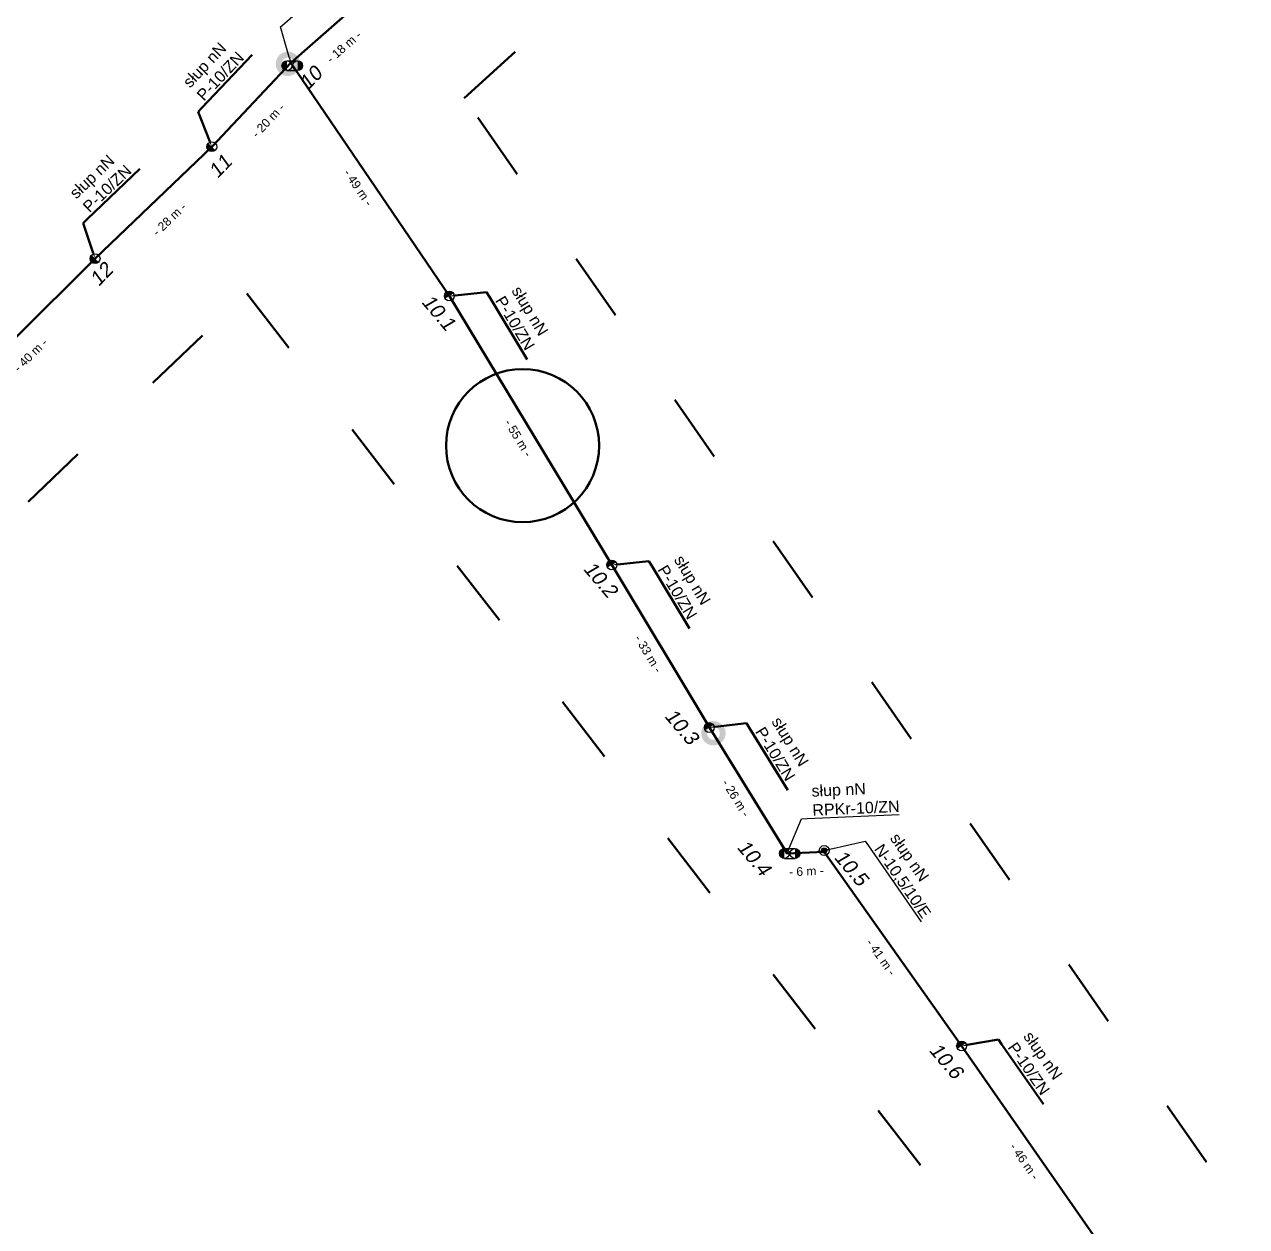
# Model space of a CAD drawing. Header units: metres. Extents: x 7547313 to 7555771, y 5771206 to 5789306.
# Drawn here: x 7550001 to 7550214.1, y 5784837.2 to 5785046.7 of the extents above; entities that cross this region are included whole.
import ezdxf
from ezdxf import colors
from ezdxf.entities.mleader import LeaderData, LeaderLine
from ezdxf.math import Vec2, Vec3

# ---------------------------------------------------------------- set-up
doc = ezdxf.new("R2010")
doc.units = ezdxf.units.M
doc.linetypes.add('GCAD_ISO03W100', pattern=[30, 12, -18])
for name, color, linetype, lineweight in [('!TELE', 30, 'SCARPLINE1A', 50), ('!trafo_05-1069', 6, 'GCAD_ISO03W100', 50), ('_numery', 7, 'Continuous', 40), ('_PRZEWIESZENIA', 6, 'Continuous', 50)]:
    doc.layers.add(name, color=color, linetype=linetype, lineweight=lineweight)
for name, color, linetype in [('!wymiary', 7, 'Continuous'), ('_MM mufy', 3, 'Continuous'), ('_MM opisy', 7, 'Continuous'), ('_MM slupy', 5, 'Continuous')]:
    doc.layers.add(name, color=color, linetype=linetype)
doc.styles.get("Standard").update_dxf_attribs({"font": 'arial.ttf'})
doc.linetypes.add('SCARPLINE1A', pattern='A,2,[150,AAA.SHX,S=1,R=0,X=0,Y=0],1e-11', length=2)
doc.dimstyles.new('opis linie', dxfattribs={"dimtxt": 1.5, "dimasz": 0.18, "dimexe": 0.18, "dimexo": 0.0625, "dimgap": 2.5, "dimtad": 4, "dimdec": 0, "dimzin": 0, "dimdsep": 46, "dimtxsty": 'Standard', "dimcen": 0.09, "dimse1": 1, "dimse2": 1, "dimsd1": 1, "dimsd2": 1, "dimclrt": 256, "dimadec": 0, "dimazin": 0, "dimtfac": 1, "dimtdec": 0, "dimtofl": 0, "dimtmove": 0, "dimatfit": 3, "dimfxl": 1, "dimtfill": 1, "dimtolj": 1, "dimtzin": 0, "dimarcsym": 0})

# ---------------------------------------------------------------- blocks, each defined once
blk = doc.blocks.new('*D180')
at = {"layer": 'Defpoints', "color": 0}
for p in [(7550164.38, 5784868.71), (7550165, 5784869.14), (7550190.4, 5784831.37)]:
    blk.add_point(p, dxfattribs=at)
at = {"layer": '!wymiary', "insert": (7550175.33, 5784848.6), "char_height": 1.5, "attachment_point": 5, "rotation": 304.8703, "bg_fill": 3, "box_fill_scale": 1.1, "bg_fill_color": 9, "bg_fill_true_color": 13158600, "bg_fill_transparency": 0}
blk.add_mtext('\\A1;- 46 m -', dxfattribs=at)
blk = doc.blocks.new('*D181')
at = {"layer": 'Defpoints', "color": 0}
for p in [(7550140.41, 5784902.56), (7550141.02, 5784902.99), (7550164.38, 5784868.71)]:
    blk.add_point(p, dxfattribs=at)
at = {"layer": '!wymiary', "insert": (7550150.35, 5784884.19), "char_height": 1.5, "attachment_point": 5, "rotation": 305.3032, "bg_fill": 3, "box_fill_scale": 1.1, "bg_fill_color": 9, "bg_fill_true_color": 13158600, "bg_fill_transparency": 0}
blk.add_mtext('\\A1;- 41 m -', dxfattribs=at)
blk = doc.blocks.new('*D182')
at = {"layer": 'Defpoints', "color": 0}
for p in [(7550133.96, 5784902.27), (7550133.96, 5784902.27), (7550140.41, 5784902.56)]:
    blk.add_point(p, dxfattribs=at)
at = {"layer": '!wymiary', "insert": (7550137.33, 5784899.15), "char_height": 1.5, "attachment_point": 5, "rotation": 2.6018, "bg_fill": 3, "box_fill_scale": 1.1, "bg_fill_color": 9, "bg_fill_true_color": 13158600, "bg_fill_transparency": 0}
blk.add_mtext('\\A1;- 6 m -', dxfattribs=at)
blk = doc.blocks.new('*D183')
at = {"layer": 'Defpoints', "color": 0}
for p in [(7550120.42, 5784924.2), (7550121.06, 5784924.59), (7550133.96, 5784902.27)]:
    blk.add_point(p, dxfattribs=at)
at = {"layer": '!wymiary', "insert": (7550125.05, 5784911.91), "char_height": 1.5, "attachment_point": 5, "rotation": 301.6905, "bg_fill": 3, "box_fill_scale": 1.1, "bg_fill_color": 9, "bg_fill_true_color": 13158600, "bg_fill_transparency": 0}
blk.add_mtext('\\A1;- 26 m -', dxfattribs=at)
blk = doc.blocks.new('*D184')
at = {"layer": 'Defpoints', "color": 0}
for p in [(7550103.42, 5784952.53), (7550104.07, 5784952.92), (7550120.42, 5784924.2)]:
    blk.add_point(p, dxfattribs=at)
at = {"layer": '!wymiary', "insert": (7550109.77, 5784937.07), "char_height": 1.5, "attachment_point": 5, "rotation": 300.9605, "bg_fill": 3, "box_fill_scale": 1.1, "bg_fill_color": 9, "bg_fill_true_color": 13158600, "bg_fill_transparency": 0}
blk.add_mtext('\\A1;- 33 m -', dxfattribs=at)
blk = doc.blocks.new('*D185')
at = {"layer": 'Defpoints', "color": 0}
for p in [(7550075.1, 5784999.39), (7550075.74, 5784999.77), (7550103.42, 5784952.53)]:
    blk.add_point(p, dxfattribs=at)
at = {"layer": '!wymiary', "insert": (7550087.11, 5784974.66), "char_height": 1.5, "attachment_point": 5, "rotation": 301.1518, "bg_fill": 3, "box_fill_scale": 1.1, "bg_fill_color": 9, "bg_fill_true_color": 13158600, "bg_fill_transparency": 0}
blk.add_mtext('\\A1;- 55 m -', dxfattribs=at)
blk = doc.blocks.new('*D186')
at = {"layer": 'Defpoints', "color": 0}
for p in [(7550047.49, 5785040.05), (7550048.11, 5785040.47), (7550075.1, 5784999.39)]:
    blk.add_point(p, dxfattribs=at)
at = {"layer": '!wymiary', "insert": (7550059.22, 5785018.3), "char_height": 1.5, "attachment_point": 5, "rotation": 304.1764, "bg_fill": 3, "box_fill_scale": 1.1, "bg_fill_color": 9, "bg_fill_true_color": 13158600, "bg_fill_transparency": 0}
blk.add_mtext('\\A1;- 49 m -', dxfattribs=at)
blk = doc.blocks.new('*D195')
at = {"layer": 'Defpoints', "color": 0}
for p in [(7550013.36, 5785005.92), (7550013.88, 5785005.38), (7549985.22, 5784978.02)]:
    blk.add_point(p, dxfattribs=at)
at = {"layer": '!wymiary', "insert": (7550002.11, 5784989.11), "char_height": 1.5, "attachment_point": 5, "rotation": 44.7505, "bg_fill": 3, "box_fill_scale": 1.1, "bg_fill_color": 9, "bg_fill_true_color": 13158600, "bg_fill_transparency": 0}
blk.add_mtext('\\A1;- 40 m -', dxfattribs=at)
blk = doc.blocks.new('*D196')
at = {"layer": 'Defpoints', "color": 0}
for p in [(7550033.7, 5785025.42), (7550034.22, 5785024.88), (7550013.36, 5785005.92)]:
    blk.add_point(p, dxfattribs=at)
at = {"layer": '!wymiary', "insert": (7550026.31, 5785012.77), "char_height": 1.5, "attachment_point": 5, "rotation": 43.7984, "bg_fill": 3, "box_fill_scale": 1.1, "bg_fill_color": 9, "bg_fill_true_color": 13158600, "bg_fill_transparency": 0}
blk.add_mtext('\\A1;- 28 m -', dxfattribs=at)
blk = doc.blocks.new('*D197')
at = {"layer": 'Defpoints', "color": 0}
for p in [(7550047.49, 5785040.05), (7550048.04, 5785039.53), (7550033.7, 5785025.42)]:
    blk.add_point(p, dxfattribs=at)
at = {"layer": '!wymiary', "insert": (7550043.52, 5785029.98), "char_height": 1.5, "attachment_point": 5, "rotation": 46.6712, "bg_fill": 3, "box_fill_scale": 1.1, "bg_fill_color": 9, "bg_fill_true_color": 13158600, "bg_fill_transparency": 0}
blk.add_mtext('\\A1;- 20 m -', dxfattribs=at)
blk = doc.blocks.new('*D198')
at = {"layer": 'Defpoints', "color": 0}
for p in [(7550060.64, 5785051.63), (7550061.14, 5785051.07), (7550047.49, 5785040.05)]:
    blk.add_point(p, dxfattribs=at)
at = {"layer": '!wymiary', "insert": (7550056.72, 5785042.82), "char_height": 1.5, "attachment_point": 5, "rotation": 41.3745, "bg_fill": 3, "box_fill_scale": 1.1, "bg_fill_color": 9, "bg_fill_true_color": 13158600, "bg_fill_transparency": 0}
blk.add_mtext('\\A1;- 18 m -', dxfattribs=at)
blk = doc.blocks.new('ZN')
at = {"layer": '_MM slupy', "transparency": 33554687}
h = blk.add_hatch(color=256, dxfattribs=at)
h.dxf.hatch_style = 1
h.paths.add_polyline_path([(0, -0.86), (0, 0.86, 1)])
at = {"layer": '_MM slupy'}
blk.add_circle((0, 0), 0.857, dxfattribs=at)
blk = doc.blocks.new('R')
at = {"layer": '_MM slupy', "transparency": 33554687}
h = blk.add_hatch(color=256, dxfattribs=at)
h.dxf.hatch_style = 1
h.paths.add_polyline_path([(-0.93, -0.86), (-0.93, 0.86, 1)])
h = blk.add_hatch(color=256, dxfattribs=at)
h.dxf.hatch_style = 1
h.paths.add_polyline_path([(0.93, 0.86), (0.93, -0.86, 1)])
at = {"layer": '_MM slupy'}
for points in [[(-0.93, 0.86), (0.93, 0.86)], [(-0.93, -0.86), (0.93, -0.86)]]:
    blk.add_lwpolyline(points, dxfattribs=at)
for centre in [(-0.93, 0), (0.93, 0)]:
    blk.add_circle(centre, 0.857, dxfattribs=at)
blk = doc.blocks.new('E')
at = {"layer": '_MM slupy'}
h = blk.add_hatch(color=256, dxfattribs=at)
h.dxf.hatch_style = 1
h.paths.add_polyline_path([(0.27, 0.37, 1), (-0.27, -0.37, 1)])
for radius in [0.857, 0.457]:
    blk.add_circle((0, 0), radius, dxfattribs=at)
blk = doc.blocks.new('mufa')
at = {"layer": '_MM mufy'}
h = blk.add_hatch(color=256, dxfattribs=at)
h.dxf.hatch_style = 1
h.paths.add_polyline_path([(2.15, 0.12, 1), (-2.1, -0.05, 1)])
h.paths.add_polyline_path([(-1.1, -0.01, -1), (1.15, 0.08, -1)], flags=16)
h.paths.add_polyline_path([(-0.83, 0, -1), (0.88, 0.07, -1)], flags=0)
blk = doc.blocks.new('q')
at = {"layer": '_MM slupy'}
blk.add_blockref('ZN', (0, 0), dxfattribs=at)
at = {"layer": '_MM opisy'}
ml = blk.add_multileader_mtext('Standard', dxfattribs=at)
ml.set_content('\\pxql;słup nN\\PP-10/ZN', color=256)
ml.set_leader_properties()
ml.build(insert=Vec2(0, 0))
ml.multileader.update_dxf_attribs({"has_text_frame": 1, "text_left_attachment_type": 5, "text_right_attachment_type": 5, "dogleg_length": 1, "arrow_head_size": 1})
ctx = ml.context
ctx.base_point, ctx.char_height, ctx.arrow_head_size, ctx.landing_gap_size, ctx.plane_origin = Vec3(3.75, 5.9), 2, 1, 1, Vec3(1.72, -1.42)
ctx.left_attachment, ctx.right_attachment = 5, 5
notes = []
notes.append((ctx, [(0, (1, 1, 0), (2.75, 5.9), (1, 0), 1, [(0, [(0, 0), (2.75, 5.9)], 0, [])])]))
ctx.mtext.insert, ctx.mtext.flow_direction = Vec3(4.75, 11.7), 5
ctx.mtext.has_bg_fill, ctx.mtext.bg_color, ctx.mtext.bg_scale_factor, ctx.mtext.bg_transparency, ctx.mtext.use_window_bg_color = 1, -1023410175, 1, 0, 1
for ctx, leaders in notes:
    for number, flags, end, landing, length, lines in leaders:
        leader = LeaderData()
        leader.index, (leader.has_last_leader_line, leader.has_dogleg_vector, leader.attachment_direction) = number, flags
        leader.last_leader_point, leader.dogleg_vector, leader.dogleg_length = Vec3(end), Vec3(landing), length
        for number, points, colour, breaks in lines:
            line = LeaderLine()
            line.index, line.vertices, line.color, line.breaks = number, Vec3.list(points), colors.encode_raw_color(colour), breaks
            leader.lines.append(line)
        ctx.leaders.append(leader)

msp = doc.modelspace()

# ---------------------------------------------------------------- linework, layer by layer
at = {"layer": '!TELE'}
for points in [[(7549850.84, 5784843.39), (7549867.71, 5784862), (7549888.84, 5784882.89), (7549914.75, 5784908.43), (7549935.84, 5784930.31), (7549952.46, 5784945.39), (7549969.24, 5784962.12), (7549985.22, 5784978.02), (7550013.36, 5785005.92), (7550033.7, 5785025.42), (7550047.49, 5785040.05), (7550060.64, 5785051.63), (7550077.71, 5785068.29), (7550090.67, 5785081.07), (7550108.71, 5785098.89), (7550124.36, 5785113.98), (7550142.29, 5785131.72), (7550160.25, 5785148.92), (7550175.43, 5785163.32), (7550190.94, 5785179.76), (7550220.49, 5785206.21)], [(7550047.49, 5785040.05), (7550075.1, 5784999.39), (7550103.42, 5784952.53), (7550120.42, 5784924.2), (7550133.96, 5784902.27), (7550140.41, 5784902.56), (7550164.38, 5784868.71), (7550190.4, 5784831.37)]]:
    msp.add_lwpolyline(points, dxfattribs=at)

# ---------------------------------------------------------------- next in the draw order: dimensions: what is measured, and where the dimension line sits
at = {"layer": '!wymiary'}
for p1, p2, picture, middle in [((7549985.22, 5784978.02), (7550013.36, 5785005.92), '*D195', (7550002.11, 5784989.11)), ((7550190.4, 5784831.37), (7550164.38, 5784868.71), '*D180', (7550175.33, 5784848.6))]:
    dim = msp.add_aligned_dim(p1=p1, p2=p2, distance=-0.75, dimstyle='opis linie', override={"dimpost": '- <> m -'}, dxfattribs=at)
    dim.commit()
    dim.dimension.update_dxf_attribs({"geometry": picture, "text_midpoint": middle})

# ---------------------------------------------------------------- next in the draw order: dimensions: what is measured, and where the dimension line sits
for p1, p2, picture, middle in [((7550013.36, 5785005.92), (7550033.7, 5785025.42), '*D196', (7550026.31, 5785012.77)), ((7550164.38, 5784868.71), (7550140.41, 5784902.56), '*D181', (7550150.35, 5784884.19))]:
    dim = msp.add_aligned_dim(p1=p1, p2=p2, distance=-0.75, dimstyle='opis linie', override={"dimpost": '- <> m -'}, dxfattribs=at)
    dim.commit()
    dim.dimension.update_dxf_attribs({"geometry": picture, "text_midpoint": middle})

# ---------------------------------------------------------------- next in the draw order: block references
at = {"layer": '!TELE'}
for p, rotation in [((7550013.36, 5785005.92), 43.79836790562486), ((7550164.38, 5784868.71), 304.8703207379491)]:
    msp.add_blockref('q', p, dxfattribs=dict(at, rotation=rotation))

# ---------------------------------------------------------------- next in the draw order: dimensions: what is measured, and where the dimension line sits
at = {"layer": '!wymiary'}
dim = msp.add_linear_dim(base=(7550133.96, 5784902.27), p1=(7550140.41, 5784902.56), p2=(7550133.96, 5784902.27), angle=182.6018, dimstyle='opis linie', override={"dimpost": '- <> m -'}, dxfattribs=at)
dim.commit()
dim.dimension.update_dxf_attribs({"geometry": '*D182', "text_midpoint": (7550137.19, 5784902.41), "dimtype": 161})

# ---------------------------------------------------------------- next in the draw order: texts
at = {"layer": '_numery', "oblique": 10}
for s, rotation, p in [('12', 45.7959, (7550013.96, 5785000.93)), ('10.6', 310.3186, (7550158.59, 5784867.91))]:
    msp.add_text(s, height=2.5, rotation=rotation, dxfattribs=at).set_placement(p)

# ---------------------------------------------------------------- next in the draw order: dimensions: what is measured, and where the dimension line sits
at = {"layer": '!wymiary'}
dim = msp.add_aligned_dim(p1=(7550133.96, 5784902.27), p2=(7550120.42, 5784924.2), distance=-0.75, dimstyle='opis linie', override={"dimpost": '- <> m -'}, dxfattribs=at)
dim.commit()
dim.dimension.update_dxf_attribs({"geometry": '*D183', "text_midpoint": (7550125.05, 5784911.91)})

# ---------------------------------------------------------------- next in the draw order: texts
at = {"layer": '_numery', "oblique": 10}
msp.add_text('10.4', height=2.5, rotation=310.3186, dxfattribs=at).set_placement((7550125.1, 5784903.29))

# ---------------------------------------------------------------- next in the draw order: dimensions: what is measured, and where the dimension line sits
at = {"layer": '!wymiary'}
dim = msp.add_aligned_dim(p1=(7550120.42, 5784924.2), p2=(7550103.42, 5784952.53), distance=-0.75, dimstyle='opis linie', override={"dimpost": '- <> m -'}, dxfattribs=at)
dim.commit()
dim.dimension.update_dxf_attribs({"geometry": '*D184', "text_midpoint": (7550109.77, 5784937.07)})

# ---------------------------------------------------------------- next in the draw order: block references
at = {"layer": '!TELE', "rotation": 301.6905251955898}
msp.add_blockref('q', (7550120.42, 5784924.2), dxfattribs=at)

# ---------------------------------------------------------------- next in the draw order: dimensions: what is measured, and where the dimension line sits
at = {"layer": '!wymiary'}
dim = msp.add_aligned_dim(p1=(7550103.42, 5784952.53), p2=(7550075.1, 5784999.39), distance=-0.75, dimstyle='opis linie', override={"dimpost": '- <> m -'}, dxfattribs=at)
dim.commit()
dim.dimension.update_dxf_attribs({"geometry": '*D185', "text_midpoint": (7550087.11, 5784974.66)})

# ---------------------------------------------------------------- next in the draw order: block references
at = {"layer": '!TELE', "rotation": 300.9604856307377}
msp.add_blockref('q', (7550103.42, 5784952.53), dxfattribs=at)
at = {"color": 5, "lineweight": 70}
msp.add_blockref('mufa', (7550121.1, 5784923.16), dxfattribs=at)

# ---------------------------------------------------------------- next in the draw order: texts
at = {"layer": '_numery', "oblique": 10}
msp.add_text('10.3', height=2.5, rotation=310.3186, dxfattribs=at).set_placement((7550112.47, 5784926.15))

# ---------------------------------------------------------------- next in the draw order: dimensions: what is measured, and where the dimension line sits
at = {"layer": '!wymiary'}
dim = msp.add_aligned_dim(p1=(7550075.1, 5784999.39), p2=(7550047.49, 5785040.05), distance=-0.75, dimstyle='opis linie', override={"dimpost": '- <> m -'}, dxfattribs=at)
dim.commit()
dim.dimension.update_dxf_attribs({"geometry": '*D186', "text_midpoint": (7550059.22, 5785018.3)})

# ---------------------------------------------------------------- next in the draw order: leaders
at = {"layer": '_MM opisy'}
ml = msp.add_multileader_mtext('Standard', dxfattribs=at)
ml.set_content('\\pxql;słup nN\\PRPKr-10/ZN', color=256)
ml.set_leader_properties()
ml.build(insert=Vec2(0, 0))
ml.multileader.update_dxf_attribs({"has_text_frame": 1, "text_left_attachment_type": 5, "text_right_attachment_type": 5, "dogleg_length": 1, "arrow_head_size": 1})
ctx = ml.context
ctx.base_point, ctx.char_height, ctx.arrow_head_size, ctx.landing_gap_size, ctx.plane_origin, ctx.plane_x_axis, ctx.plane_y_axis = Vec3(7550137.44, 5784908.33), 2, 1, 1, Vec3(7550135.74, 5784900.93), Vec3(0.998969, 0.045394), Vec3(-0.045394, 0.998969)
ctx.left_attachment, ctx.right_attachment = 5, 5
notes = []
notes.append((ctx, [(0, (1, 1, 0), (7550136.45, 5784908.29), (0.998969, 0.045394), 1, [(0, [(7550133.96, 5784902.27), (7550136.45, 5784908.29)], 0, [])])]))
ctx.mtext.insert, ctx.mtext.text_direction, ctx.mtext.flow_direction = Vec3(7550138.18, 5784914.14), Vec3(0.998969, 0.045394), 5
ctx.mtext.has_bg_fill, ctx.mtext.bg_color, ctx.mtext.bg_scale_factor, ctx.mtext.bg_transparency, ctx.mtext.use_window_bg_color = 1, -1023410175, 1, 0, 1
for ctx, leaders in notes:
    for number, flags, end, landing, length, lines in leaders:
        leader = LeaderData()
        leader.index, (leader.has_last_leader_line, leader.has_dogleg_vector, leader.attachment_direction) = number, flags
        leader.last_leader_point, leader.dogleg_vector, leader.dogleg_length = Vec3(end), Vec3(landing), length
        for number, points, colour, breaks in lines:
            line = LeaderLine()
            line.index, line.vertices, line.color, line.breaks = number, Vec3.list(points), colors.encode_raw_color(colour), breaks
            leader.lines.append(line)
        ctx.leaders.append(leader)

# ---------------------------------------------------------------- next in the draw order: block references
at = {"layer": '!TELE', "rotation": 301.1518486049721}
msp.add_blockref('q', (7550075.1, 5784999.39), dxfattribs=at)
msp.add_blockref('R', (7550134.42, 5784902.25))

# ---------------------------------------------------------------- next in the draw order: texts
at = {"layer": '_numery', "oblique": 10}
msp.add_text('10.2', height=2.5, rotation=310.3186, dxfattribs=at).set_placement((7550098.32, 5784951.8))

# ---------------------------------------------------------------- next in the draw order: dimensions: what is measured, and where the dimension line sits
at = {"layer": '!wymiary'}
dim = msp.add_aligned_dim(p1=(7550033.7, 5785025.42), p2=(7550047.49, 5785040.05), distance=-0.75, dimstyle='opis linie', override={"dimpost": '- <> m -'}, dxfattribs=at)
dim.commit()
dim.dimension.update_dxf_attribs({"geometry": '*D197', "text_midpoint": (7550043.52, 5785029.98)})

# ---------------------------------------------------------------- next in the draw order: leaders
at = {"layer": '_MM opisy'}
ml = msp.add_multileader_mtext('Standard', dxfattribs=at)
ml.set_content('\\pxql;słup nN\\PN-10,5/10/E', color=256)
ml.set_leader_properties()
ml.build(insert=Vec2(0, 0))
ml.multileader.update_dxf_attribs({"has_text_frame": 1, "text_left_attachment_type": 5, "text_right_attachment_type": 5, "dogleg_length": 1, "arrow_head_size": 1})
ctx = ml.context
ctx.base_point, ctx.char_height, ctx.arrow_head_size, ctx.landing_gap_size, ctx.plane_origin, ctx.plane_x_axis, ctx.plane_y_axis = Vec3(7550148.14, 5784903.59), 2, 1, 1, Vec3(7550140.25, 5784900.55), Vec3(0.56921, -0.822192), Vec3(0.822192, 0.56921)
ctx.left_attachment, ctx.right_attachment = 5, 5
notes = []
notes.append((ctx, [(0, (1, 1, 0), (7550147.57, 5784904.42), (0.56921, -0.822192), 1, [(0, [(7550140.44, 5784902.77)], 0, [])])]))
ctx.mtext.insert, ctx.mtext.text_direction, ctx.mtext.flow_direction = Vec3(7550153.45, 5784906.05), Vec3(0.56921, -0.822192), 5
ctx.mtext.has_bg_fill, ctx.mtext.bg_color, ctx.mtext.bg_scale_factor, ctx.mtext.bg_transparency, ctx.mtext.use_window_bg_color = 1, -1023410175, 1, 0, 1
for ctx, leaders in notes:
    for number, flags, end, landing, length, lines in leaders:
        leader = LeaderData()
        leader.index, (leader.has_last_leader_line, leader.has_dogleg_vector, leader.attachment_direction) = number, flags
        leader.last_leader_point, leader.dogleg_vector, leader.dogleg_length = Vec3(end), Vec3(landing), length
        for number, points, colour, breaks in lines:
            line = LeaderLine()
            line.index, line.vertices, line.color, line.breaks = number, Vec3.list(points), colors.encode_raw_color(colour), breaks
            leader.lines.append(line)
        ctx.leaders.append(leader)

# ---------------------------------------------------------------- next in the draw order: linework, layer by layer
at = {"layer": '_PRZEWIESZENIA', "color": 3}
msp.add_circle((7550087.86, 5784973.32), 13.34, dxfattribs=at)

# ---------------------------------------------------------------- next in the draw order: block references
at = {"layer": '!TELE', "rotation": 46.67123253368322}
msp.add_blockref('q', (7550033.7, 5785025.42), dxfattribs=at)
at = {"rotation": 304.6951535261597}
msp.add_blockref('E', (7550140.44, 5784902.77), dxfattribs=at)

# ---------------------------------------------------------------- next in the draw order: texts
at = {"layer": '_numery', "oblique": 10}
for s, p in [('10.1', (7550070.12, 5784998.32)), ('10.5', (7550142.03, 5784901.52))]:
    msp.add_text(s, height=2.5, rotation=310.3186, dxfattribs=at).set_placement(p)

# ---------------------------------------------------------------- next in the draw order: dimensions: what is measured, and where the dimension line sits
at = {"layer": '!wymiary'}
dim = msp.add_aligned_dim(p1=(7550047.49, 5785040.05), p2=(7550060.64, 5785051.63), distance=-0.75, dimstyle='opis linie', override={"dimpost": '- <> m -'}, dxfattribs=at)
dim.commit()
dim.dimension.update_dxf_attribs({"geometry": '*D198', "text_midpoint": (7550056.72, 5785042.82)})

# ---------------------------------------------------------------- next in the draw order: texts
at = {"layer": '_numery', "oblique": 10}
msp.add_text('11', height=2.5, rotation=45.7959, dxfattribs=at).set_placement((7550034.68, 5785019.76))

# ---------------------------------------------------------------- next in the draw order: leaders
at = {"layer": '_MM opisy'}
ml = msp.add_multileader_mtext('Standard', dxfattribs=at)
ml.set_content('\\pxql;słup nN\\PRPKr-10/ZN', color=256)
ml.set_leader_properties()
ml.build(insert=Vec2(0, 0))
ml.multileader.update_dxf_attribs({"has_text_frame": 1, "text_left_attachment_type": 5, "text_right_attachment_type": 5, "dogleg_length": 1, "arrow_head_size": 1})
ctx = ml.context
ctx.base_point, ctx.char_height, ctx.arrow_head_size, ctx.landing_gap_size, ctx.plane_origin, ctx.plane_x_axis, ctx.plane_y_axis = Vec3(7550046.41, 5785046.96), 2, 1, 1, Vec3(7550049.72, 5785040.12), Vec3(0.750405, 0.660978), Vec3(-0.660978, 0.750405)
ctx.left_attachment, ctx.right_attachment = 5, 5
notes = []
notes.append((ctx, [(0, (1, 1, 0), (7550045.66, 5785046.29), (0.750405, 0.660978), 1, [(0, [(7550047.49, 5785040.05), (7550045.66, 5785046.29)], 0, [])])]))
ctx.mtext.insert, ctx.mtext.text_direction, ctx.mtext.flow_direction = Vec3(7550043.35, 5785051.94), Vec3(0.750405, 0.660978), 5
ctx.mtext.has_bg_fill, ctx.mtext.bg_color, ctx.mtext.bg_scale_factor, ctx.mtext.bg_transparency, ctx.mtext.use_window_bg_color = 1, -1023410175, 1, 0, 1
for ctx, leaders in notes:
    for number, flags, end, landing, length, lines in leaders:
        leader = LeaderData()
        leader.index, (leader.has_last_leader_line, leader.has_dogleg_vector, leader.attachment_direction) = number, flags
        leader.last_leader_point, leader.dogleg_vector, leader.dogleg_length = Vec3(end), Vec3(landing), length
        for number, points, colour, breaks in lines:
            line = LeaderLine()
            line.index, line.vertices, line.color, line.breaks = number, Vec3.list(points), colors.encode_raw_color(colour), breaks
            leader.lines.append(line)
        ctx.leaders.append(leader)

# ---------------------------------------------------------------- next in the draw order: linework, layer by layer
at = {"layer": '!trafo_05-1069'}
msp.add_lwpolyline([(7549810.37, 5784854.56), (7549849.61, 5784818.73), (7550039.79, 5784999.86), (7550192.93, 5784801.73), (7550224.26, 5784823.84), (7550077.7, 5785033.86), (7550444.97, 5785366.98), (7550456.34, 5785406.64), (7550420.96, 5785437.98), (7550124.46, 5785176.12)], close=True, dxfattribs=at)

# ---------------------------------------------------------------- next in the draw order: block references
at = {"color": 5, "lineweight": 70}
msp.add_blockref('mufa', (7550046.94, 5785039.82), dxfattribs=at)
msp.add_blockref('R', (7550047.71, 5785039.53))

# ---------------------------------------------------------------- next in the draw order: texts
at = {"layer": '_numery', "oblique": 10}
msp.add_text('10', height=2.5, rotation=45.7959, dxfattribs=at).set_placement((7550050.48, 5785035.17))

doc.saveas('drawing.dxf')
